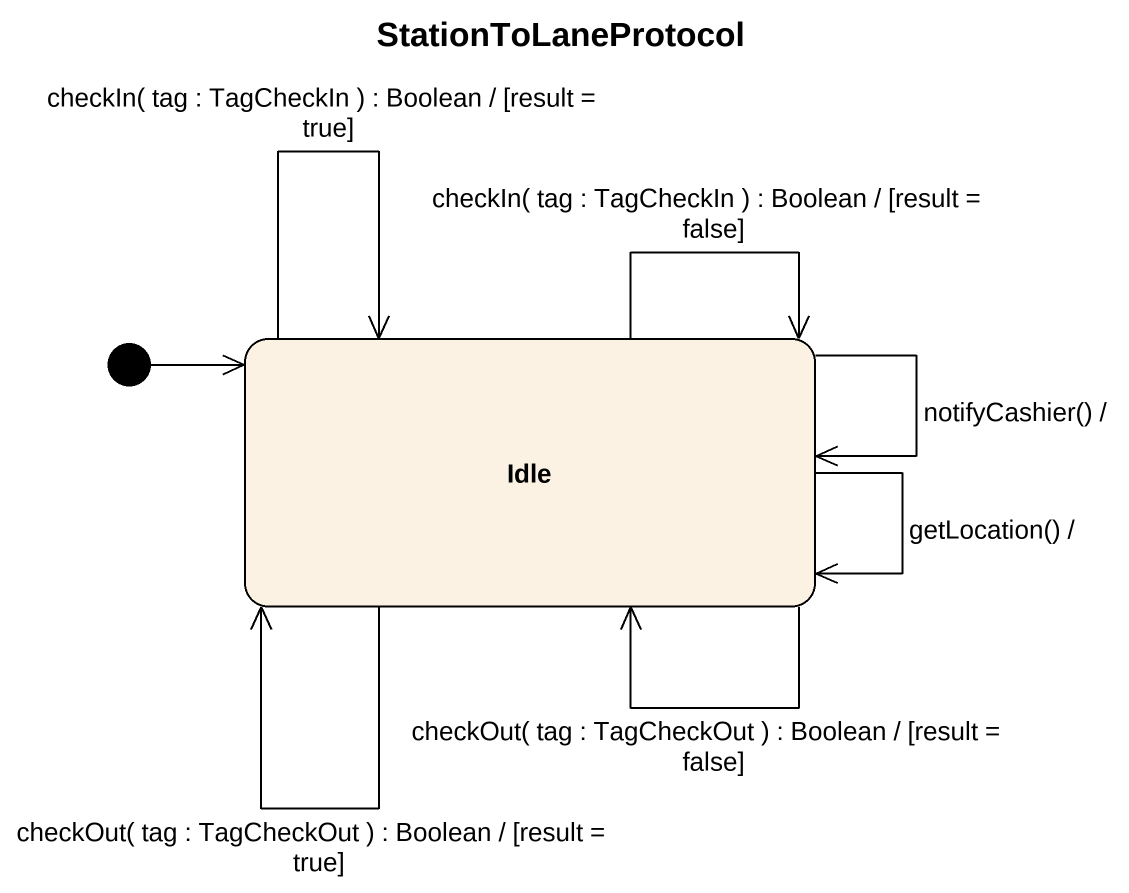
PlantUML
@startuml
title StationToLaneProtocol
hide empty description
state Idle
[*] -right-> Idle
Idle --> Idle : checkIn( tag : TagCheckIn ) : Boolean / [result = true]
Idle --> Idle : checkIn( tag : TagCheckIn ) : Boolean / [result = false]
Idle --> Idle : notifyCashier() /
Idle --> Idle : checkOut( tag : TagCheckOut ) : Boolean / [result = true]
Idle --> Idle : checkOut( tag : TagCheckOut ) : Boolean / [result = false]
Idle --> Idle : getLocation() /
@enduml
